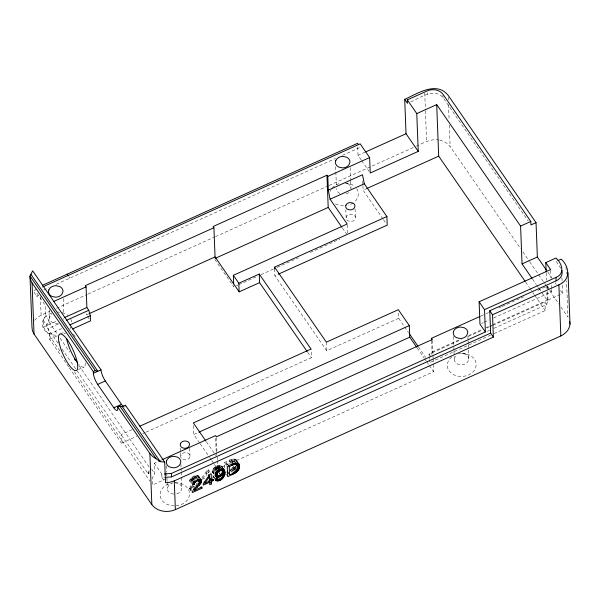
<?xml version="1.0" encoding="UTF-8"?>
<svg xmlns="http://www.w3.org/2000/svg" width="600" height="600" viewBox="0 0 600 600"><rect width="100%" height="100%" fill="white"/><g stroke="black" fill="none" stroke-linecap="round" stroke-linejoin="round"><path stroke-width="0.45" stroke-dasharray="3 2.25" d="M191.28 491.28L189.45 488.64L190.778 485.79L192.6 488.43M213.69 473.947C208.785 469.072 220.373 461.235 222.825 467.925M198.855 477.518C198.097 472.537 189.57 477.525 189.517 481.237L191.34 483.877M197.055 477.69L196.237 476.79C194.138 476.783 191.558 478.222 191.385 480.525L189.517 481.237M58.432 323.355A7.387 5.902 -2.2 0 1 56.55 323.55L52.957 322.793A7.035 5.617 -2.2 0 1 49.53 317.827L50.617 314.962A7.387 5.902 -2.2 0 1 51.81 313.77M63.705 319.29L63.863 318.525M173.745 494.115L170.775 493.418A7.035 5.617 -2.2 0 1 167.355 488.452L168.435 485.588A7.387 5.902 -2.2 0 1 169.635 484.403M181.275 458.077A4.5 3.6 -2.2 0 1 180.727 456.248L181.425 454.41A4.725 3.772 -2.2 0 1 185.505 452.572L187.808 453.06A4.5 3.6 -2.2 0 1 189.998 456.232L189.3 458.07A4.725 3.772 -2.2 0 1 185.22 459.908L182.925 459.42A4.5 3.6 -2.2 0 1 181.988 458.835M181.41 477.518L181.83 488.438L180.75 491.303A7.387 5.902 -2.2 0 1 176.25 493.98M346.132 217.83L346.822 215.993A4.725 3.772 -2.2 0 1 350.91 214.155L353.205 214.642A4.5 3.6 -2.2 0 1 355.403 217.815L354.705 219.653A4.725 3.772 -2.2 0 1 350.625 221.49L348.322 221.002A4.5 3.6 -2.2 0 1 346.132 217.83L345.825 209.798M468.428 350.048L468.772 359.138L467.692 362.01A7.387 5.902 -2.2 0 1 461.31 364.882L457.717 364.125A7.035 5.617 -2.2 0 1 454.298 359.16L455.377 356.295M431.438 354.382L432.06 352.035L431.603 340.125M493.875 328.312L546.713 304.507L547.957 299.812L547.433 286.065L537.202 290.678M219.21 466.56L220.125 467.88C218.993 464.303 213.038 468.607 214.515 471.405M219.915 472.537L219.12 473.82M59.97 350.94L43.477 327.06L43.215 320.183L45.63 315.6L45.24 305.288L36.877 293.175L37.005 296.61L38.73 294.75M58.012 343.275L46.568 326.663L46.5 324.945L48.922 320.362L45.63 315.6M46.568 326.663L48.983 322.08L48.922 320.362M62.002 349.02L148.222 473.88L148.155 472.162L149.363 469.868M148.222 473.88L149.43 471.585M161.1 460.147L154.29 463.215L154.688 473.528L152.265 478.118L152.528 484.987L166.995 478.47M69.907 328.763L71.093 326.655M330.067 191.415L331.237 189.345M202.725 478.507L206.685 472.59L207.593 473.918M201.938 477.84L206.94 470.445L208.417 469.778L210.248 472.418M231.788 471.81L229.958 469.17L232.245 467.947L234.15 465.982L235.972 468.63M231.142 471.585L230.228 470.265L233.542 468.375L235.65 466.192M34.027 290.903L36.33 288.615M34.56 320.257L37.432 317.4L41.123 315.21L49.665 311.355M214.403 478.185L212.843 475.71L214.005 475.11M43.598 290.01L48.675 287.707M56.28 284.257L335.543 158.445M410.783 101.82C419.918 98.085 434.213 87.142 443.077 97.657L528.27 221.077M342.375 155.37L360.315 147.285M361.222 159.968L358.043 155.355L364.778 152.325M56.505 308.272L87.278 294.413M88.133 294.022L214.627 237.022M215.483 236.64L328.305 185.797M329.16 185.415L415.493 146.52M416.347 146.13C423.45 143.047 430.845 138.36 438.945 140.025M43.477 327.06L57.09 320.925M58.148 324.09L47.94 328.695L49.44 334.11L49.635 339.27L68.782 366.99M88.088 314.138L86.385 314.903L86.31 313.08M383.025 219.06L363.105 190.215L365.647 189.067M49.44 334.11L62.205 328.358M60.42 333.87L64.672 331.95M49.635 339.27L58.148 335.43M236.347 285.772L238.042 285.007M238.897 284.625L256.74 276.585M260.985 274.665L273.728 268.928M277.132 267.39L298.373 257.82M310.267 252.458L340.005 239.062M398.482 313.147L398.678 318.3L326.685 350.737L274.897 275.745L277.455 274.59M78.338 369.57L84.3 366.885M132.18 429.645L121.102 434.632L121.433 443.228L136.77 436.32M142.725 433.627L145.282 432.48M146.137 432.097L311.37 357.645L311.04 349.05M199.605 442.935L193.778 434.498L198.045 432.577M480.96 316.02L485.22 314.1M486.067 313.718L488.625 312.562M498.855 307.957L501.412 306.803M502.26 306.42L520.155 298.358M521.01 297.968L523.567 296.82M481.673 323.37L483.375 322.605M484.23 322.222L489.33 319.92M493.59 318L551.467 291.923L551.362 289.125M432.06 352.035L459.33 339.75M468.705 335.528L482.34 329.385M485.745 327.847L491.715 325.155M492.562 324.772L547.957 299.812M538.852 288.248L547.252 300.413L562.567 293.513L562.132 282.36M429.097 355.868L429.037 354.15L461.415 339.555M468.232 336.487L481.868 330.345M486.982 328.035L488.685 327.27M489.54 326.888L492.097 325.733M492.952 325.35L544.935 301.928L546.713 304.507M487.058 331.388L489.615 330.233M490.725 335.093L429.368 362.745L429.263 360.165M494.13 333.555L545.265 310.515L544.935 301.928M224.715 468.06L224.498 462.533C228.202 461.235 235.118 455.737 237.615 461.873M226.605 465.428L226.5 462.847C228.803 462.278 232.657 458.745 234.66 461.603M214.44 464.415L217.62 469.02L433.59 371.7L433.305 364.335M202.23 479.25L205.312 477.855M195.96 484.485L197.572 483.765M189.45 488.64L195.968 485.7M224.888 472.665L226.417 471.982M154.29 463.215L161.828 474.135L163.567 474.015M161.828 474.135L161.962 477.577L164.572 477.39M345.135 182.977L351.57 184.425A14.07 11.235 -2.2 0 1 354.495 186.24M343.493 205.83L339.757 205.447L336.308 204.308A14.07 11.235 -2.2 0 1 334.05 203.002M451.838 356.903A14.775 11.797 -2.2 0 0 449.445 359.28L447.893 362.048L447.278 365.01A14.07 11.235 -2.2 0 0 454.132 374.933L457.575 376.072L461.31 376.462A14.775 11.797 -2.2 0 0 474.075 370.71L475.627 367.942L476.235 364.972A14.07 11.235 -2.2 0 0 469.388 355.05L465.938 353.91L461.76 353.415A7.387 5.902 -2.2 0 0 459.877 353.618M465.938 353.91L462.21 353.528A14.775 11.797 -2.2 0 0 458.445 353.925M57.457 312.015L59.73 312.248M175.275 482.64L179.062 483.03L182.565 484.185A14.295 11.415 -2.2 0 1 189.532 494.265L188.91 497.28L187.328 500.092A15.008 11.985 -2.2 0 1 175.898 505.868M174.817 482.715L178.41 483.472A7.035 5.617 -2.2 0 1 181.83 488.438M174.36 505.935L170.565 505.545L167.062 504.39A14.295 11.415 -2.2 0 1 160.102 494.31L160.725 491.295L162.308 488.482A15.008 11.985 -2.2 0 1 171.45 483.045M345.803 182.977L348.12 183.285M439.838 140.115L443.978 141.488L447.487 143.663L450.135 146.512L520.717 248.737M463.627 353.61L465.353 354.18A7.035 5.617 -2.2 0 1 468.772 359.138M62.123 312.69L64.748 313.56A14.295 11.415 -2.2 0 1 67.725 315.405M213.765 473.257L212.775 472.627M213.03 476.197L214.642 478.155M560.88 268.32L556.125 261.442L556.02 258.862M547.868 272.212L552.067 278.303M555.217 282.862L556.268 284.385M560.467 290.468L562.567 293.513M547.433 286.065L549.952 289.725M550.463 290.46L551.467 291.923M522.84 251.812L529.207 261.038M529.732 261.803L546.188 285.63M546.72 286.403L558.923 304.08M561.045 307.155L567.945 317.145L566.55 280.897M532.545 279.12L536.22 284.438M536.745 285.202L538.327 287.483M525.645 282.105L529.357 287.483M529.882 288.248L534.127 294.39M534.66 295.163L545.265 310.515M361.748 160.733L369.173 171.48M383.543 219.817L386.168 223.612M342.397 228L346.605 234.09M429.037 354.15L430.815 356.73M398.678 318.3L408.592 332.663M418.463 346.957L425.73 357.48M417.165 347.918L424.058 357.892M424.582 358.657L426.173 360.96M426.705 361.733L428.82 364.8M429.353 365.565L433.59 371.7M307.673 352.282L311.37 357.645M214.868 259.507L233.798 286.92L233.737 285.413M236.25 459.885L237.638 462.143M235.485 459.255L237.308 461.895M234.428 458.94L236.715 462.248M233.423 458.947L235.702 462.248M234.045 460.822L234.96 462.143M232.23 459.195L234.06 461.835M232.147 460.507L233.062 461.835M231.12 459.585L233.4 462.893M235.042 465.713L236.415 467.692M231.12 460.815L232.485 462.803M235.028 467.002L236.4 468.982M229.597 460.237L231.877 463.537M234.337 467.715L235.71 469.702M233.55 466.822L235.38 469.47M229.612 461.445L230.978 463.425M232.987 467.385L234.81 470.025M233.542 468.375L234.915 470.355M232.245 467.947L234.075 470.588M232.597 469.02L233.962 471M231.263 468.533L233.085 471.18M231.487 469.65L232.86 471.63M226.5 462.847L227.873 464.827M224.498 462.533L226.327 465.173M206.415 441.832L215.827 455.475M222.877 468.263L221.452 465.945M220.657 465.42L222.48 468.06M225.803 473.993L226.718 475.312M219.577 465.248L221.407 467.888M219.585 466.74L220.5 468.06M218.31 465.412L220.132 468.06M218.76 466.478L219.675 467.805M218.272 466.5L219.645 468.48M217.748 466.62L219.12 468.6M216.923 465.9L218.745 468.548M217.185 466.83L218.55 468.817M216.6 467.138L217.515 468.457M215.97 466.395L217.792 469.035M200.138 443.7L209.145 456.743M209.67 457.515L211.26 459.81M211.792 460.582L213.907 463.65M216.06 467.513L217.425 469.493M215.1 466.965L216.93 469.605M215.558 467.955L216.93 469.935M218.827 472.478L219.735 473.805M215.1 468.457L216.472 470.445M214.327 467.61L216.15 470.257M214.725 468.998L215.632 470.325M213.638 468.338L215.46 470.985M213.075 469.11L214.44 471.09M212.685 469.882L214.507 472.522M212.46 470.647L214.282 473.295M212.407 471.42L213.772 473.4M212.513 472.095L213.877 474.075M212.843 475.71L214.695 478.56M212.04 477.428L212.955 478.748M206.94 470.445L209.22 473.745M68.895 276.803L69.81 278.123M198.57 475.912L199.942 477.9M198.165 475.612L199.538 477.6M197.603 475.433L199.433 478.072M87.412 316.395L89.468 319.373M196.913 475.38L198.743 478.028M196.118 475.485L197.49 477.465M195.218 475.732L196.583 477.72M195.33 476.805L196.702 478.793M194.205 476.138L196.485 479.445M194.205 477.188L195.577 479.168M193.208 476.632L195.03 479.28M193.028 477.855L194.4 479.835M192.315 477.18L194.145 479.82M196.433 483.045L197.347 484.365M192.548 478.245L193.913 480.225M191.542 477.765L193.5 480.653M191.79 479.123L192.705 480.442M190.875 478.403L192.697 481.05M191.558 479.58L192.93 481.567M190.335 479.07L192.157 481.717M189.922 479.768L192.21 483.075M189.653 480.487L191.475 483.135M193.125 485.947L194.04 487.268M192.667 485.94L193.575 487.268M191.925 486.3L192.84 487.627M190.087 486.78L191.917 489.42M189.63 487.68L191.46 490.32M189.48 488.175L191.303 490.822M33.96 292.207L37.005 296.61M161.962 477.577L164.498 481.245M151.605 469.065L154.688 473.528M48.983 322.08L57.502 334.41M60.165 338.265L69.742 352.14M78.787 365.243L149.04 466.98M43.215 320.183L46.5 324.945M148.155 472.162L149.183 473.647M74.332 371.737L149.865 481.132M69.315 367.763L121.433 443.228M236.722 460.822L236.917 462.037M561.952 277.718L562.095 281.438M546.18 272.745L546.465 280.125M546.72 286.575L546.787 288.42M546.93 292.11L547.252 300.413M442.972 95.078L443.077 97.657M427.312 92.602L427.38 94.328M566.018 266.955L566.265 273.457M550.65 270.51L550.935 277.957M551.22 285.405L551.325 288.195M467.903 336.397L468.037 340.035M468.075 340.95L468.18 343.68M468.217 344.587L468.39 349.132M448.252 97.222L448.357 100.012M448.537 104.663L449.107 119.542M449.317 125.123L450.135 146.512M453.42 336.42L453.803 346.425M453.84 347.34L453.945 350.062M453.982 350.978L454.155 355.522M454.192 356.43L454.298 359.16M424.748 93.15L425.393 109.89M425.423 110.82L426.6 141.51M432.39 340.403L432.915 354.21M432.952 355.132L433.058 357.892M433.095 358.815L433.275 363.42M429.135 356.73L429.232 359.303M362.752 181.118L362.895 184.755M362.925 185.67L363.105 190.215M357.72 147.023L358.043 155.355M355.058 208.897L355.403 217.815M350.153 167.595L350.64 180.322M350.678 181.238L350.955 188.512A7.035 5.617 -2.2 0 0 347.528 183.547M347.243 224.91L347.55 232.935M335.64 166.703L336.337 184.89M326.355 342.15L326.685 350.737M274.635 268.868L274.897 275.745M216.413 437.722L216.945 451.53M217.155 457.05L217.267 459.81M217.298 460.732L217.62 469.02M215.663 438.3L216.18 451.748M216.21 452.64L216.315 455.332M208.417 469.778L208.575 473.88M206.685 472.59L206.82 476.25M193.44 425.572L193.778 434.498M189.69 448.2L189.998 456.232M180.42 448.215L180.555 451.785M180.593 452.678L180.727 456.248M180.892 463.875L181.028 467.513M181.065 468.428L181.17 471.15M181.2 472.065L181.38 476.61M166.477 465.72L166.725 472.088M166.762 472.995L167.07 481.178M167.108 482.092L167.355 488.452M63.278 298.71L63.84 313.26M49.222 309.645L49.53 317.827M40.402 296.64L41.123 315.21M85.35 362.73A20.003 5.445 65.7 0 1 78.69 364.058M73.312 334.185A20.003 5.445 65.7 0 1 75.3 336.817M125.31 406.283A8.572 2.333 65.7 0 1 124.335 407.055M171.165 483.487A7.387 5.902 -2.2 0 1 172.935 482.91M51.427 313.028A15.008 11.985 -2.2 0 0 44.49 317.858L42.907 320.67L42.285 323.685A14.295 11.415 -2.2 0 0 49.245 333.765L52.748 334.92L56.543 335.31A15.008 11.985 -2.2 0 0 58.08 335.243M70.762 319.185A14.295 11.415 -2.2 0 1 71.648 322.118M339.9 193.493A7.035 5.617 -2.2 0 1 336.472 188.528M348.675 192.57A7.387 5.902 -2.2 0 1 345.375 194.055M65.588 332.895A15.008 11.985 -2.2 0 1 63.96 333.743M356.707 188.618A14.07 11.235 -2.2 0 1 358.418 194.347L357.81 197.31L356.257 200.077A14.775 11.797 -2.2 0 1 353.858 202.455M332.153 188.017A14.775 11.797 -2.2 0 1 340.627 183.292M353.153 202.972A14.775 11.797 -2.2 0 1 348.165 205.215"/><path stroke-width="0.9" d="M222.097 470.332L222.188 468.518M223.125 473.805C223.395 476.632 221.123 479.558 218.22 479.625L217.327 478.778L215.587 479.678C220.425 484.86 229.778 471.353 222.322 469.215C211.785 469.643 214.695 483.847 223.125 473.805L222.218 472.485M229.538 474.555L229.245 466.808C241.605 458.827 238.808 473.775 229.538 474.555L227.257 471.248M239.603 467.138C240.27 459.428 230.265 464.685 227.243 466.493L227.632 476.632C232.028 474.51 238.642 472.853 239.603 467.138L236.865 463.17L236.603 464.257L239.34 468.225M217.05 474.045C217.132 477.9 223.29 474.607 222.847 471.855C221.962 468.638 217.282 471.735 217.05 474.045L215.678 472.065M194.67 490.268C195.862 487.26 204.51 482.67 200.347 479.393C196.95 479.393 192.885 481.62 192.255 485.197L194.13 484.493C194.295 482.19 196.875 480.75 198.975 480.757L199.792 481.658C198.608 486.06 193.103 488.07 192.188 492.6L201.968 488.197L201.923 487.005L194.67 490.268L193.755 488.947M557.827 260.67L561.232 259.14C569.707 267.022 570.803 279.862 558.885 284.827L492.51 314.752L493.388 337.095L174.27 480.862L170.025 482.243L165.51 482.715L164.722 462.097L125.4 405.15L122.227 406.582L119.73 405.96L117.675 406.89L117.743 408.607A8.572 2.333 65.7 0 1 113.835 407.805L97.665 384.397A8.572 2.333 65.7 0 1 93.36 373.29L93.293 371.572L32.055 282.892L30.45 279.577L30 276.015L32.662 270.847L101.017 369.84A8.572 2.333 65.7 0 0 105.323 380.947L121.493 404.355A8.572 2.333 65.7 0 0 123.517 406.643M568.043 272.903L570 324.022C569.632 329.438 565.59 333.743 560.842 335.955L175.38 509.64C167.558 513.037 157.185 511.74 151.845 504.638L34.02 334.013L32.415 330.697L31.965 327.135L30 276.015L95.34 370.642L97.845 371.265L30.795 274.17M204.053 481.897L204.968 483.217L209.423 476.558L208.507 475.237M164.438 473.955L171.398 473.452L485.385 331.972L484.537 309.63L556.005 277.425C565.41 273.638 561.96 263.37 555.99 258.007L545.79 262.597L546.15 271.822M493.388 337.095L490.643 333.127L489.772 310.77L556.148 280.86C560.048 279.165 563.197 274.905 561.945 270.532M42.547 285.278L357.577 143.317L358.493 144.637M42.623 286.957L360.188 143.865L369.638 157.553L370.237 173.017L418.23 151.395L406.035 133.733L404.715 99.337C417.202 93.727 436.5 80.685 448.178 95.363L536.04 222.638L537.36 257.002L546.293 269.933M404.715 99.337L407.46 103.32L407.325 99.877L427.252 90.877C432.465 88.62 439.38 89.483 442.942 94.215L530.805 221.49L530.933 224.94L536.04 222.638M418.23 151.395L416.775 113.58L436.702 104.602L520.59 226.095L522.045 263.91L532.02 278.355M365.618 151.942L406.035 133.733M233.678 283.913L233.347 275.317L347.205 224.017L330.082 199.215L328.312 190.163L327.788 176.415L326.962 175.222L213.105 226.522L213.923 227.715L215.048 256.928L239.16 291.847L259.582 282.645L259.252 274.05L238.83 283.252L239.16 291.847M213.923 227.715L85.26 285.69L86.085 286.882L86.873 307.5L88.793 310.282L90.293 315.705L90.495 320.858L72.615 328.913M327.788 176.415L369.638 157.553M53.745 301.455L86.085 286.882M328.312 190.163L362.513 174.75L364.282 183.803L386.888 216.54L387.217 225.135L278.303 274.207M64.748 317.475L86.873 307.5M330.082 199.215L364.282 183.803M66.66 320.25L88.793 310.282M88.942 313.755L215.048 256.928M366.502 188.685L438.683 156.157L436.702 104.602M215.19 258.36L328.2 207.442L326.962 175.222M69.87 324.907L90.293 315.705M274.635 268.868L274.567 267.15L386.888 216.54M93.293 371.572L95.34 370.642M93.36 373.29L101.017 369.84M97.665 384.397L105.323 380.947M113.835 407.805L121.493 404.355M520.59 226.095L530.805 221.49M139.845 426.188L311.04 349.05L259.252 274.05M522.045 263.91L537.36 257.002M274.567 267.15L326.355 342.15L398.347 309.705L409.305 325.582L193.335 422.895L205.89 441.075M485.385 331.972L479.97 324.135L479.123 301.793L550.612 269.58L545.79 262.597M198.9 432.188L409.755 337.178L409.305 325.582M161.947 459.765L215.558 435.607L216.382 436.8L432.353 339.48L431.528 338.288L480.105 316.403M165.442 477.33L171.532 476.895L490.643 333.127M204.968 483.217L209.595 481.132L209.423 476.558M209.13 477.007L211.41 480.315L213.413 479.415L213.45 480.555L211.455 481.455L211.553 483.877L209.73 484.695L209.64 482.272L208.725 480.945M209.64 482.272L203.228 485.16L203.183 484.02L209.678 474.412L211.163 473.745L211.41 480.315M216.022 473.107L215.205 473.303L217.942 477.27M117.675 406.89L149.88 453.518L152.528 456.368L160.245 461.632L164.722 462.097M407.325 99.877L416.775 113.58M438.683 156.157L525.112 281.332M479.123 301.793L484.537 309.63M328.2 207.442L341.873 227.243M409.635 334.17L417.945 346.2M409.755 337.178L416.64 347.153M259.582 282.645L307.14 351.517M233.347 275.317L238.83 283.252M238.095 462.803L239.46 464.783M237.375 462.697L239.655 465.998M235.417 462.803L237.397 465.57M236.73 465.57L237.638 466.89M234.998 463.132L235.913 464.452M237.097 466.597L238.928 469.245M233.978 463.155L234.892 464.475M237.48 468.832L238.395 470.153M232.942 463.463L233.858 464.783M236.858 469.65L237.765 470.97M236.167 470.362L237.083 471.683M231.435 464.085L232.35 465.412M235.373 471.022L236.288 472.342M234.42 471.668L235.335 472.987M233.317 472.298L234.225 473.618M228.33 465.487L229.245 466.808M232.05 472.905L232.965 474.232M223.282 468.592L224.49 470.34M223.335 468.923L224.708 470.91M222.645 469.178L224.925 472.485M224.835 474.3L220.958 468.72L222.772 471.368M221.025 469.207L222.847 471.855M220.59 469.125L221.505 470.445M222.142 472.553L224.43 475.86M219.577 469.26L220.485 470.588M219.007 469.478L219.923 470.798M221.587 473.317L222.502 474.638M222.33 475.23L223.702 477.217M218.423 469.785L219.337 471.105M220.763 474.12L221.678 475.44M217.882 470.153L218.798 471.48M222.308 476.52L223.222 477.84M217.388 470.595L218.295 471.915M221.752 477.112L222.667 478.433M219.795 474.84L220.702 476.16M216.93 471.105L217.837 472.425M221.13 477.66L222.038 478.987M216.09 470.985L217.462 472.965M218.737 475.41L219.645 476.73M216.285 472.185L217.2 473.505M216.555 473.79L217.47 475.118M215.64 472.605L218.76 477.075M215.715 472.972L217.538 475.62M219.712 478.605L220.627 479.925M215.715 473.04L217.26 475.373M218.925 478.995L219.84 480.322M214.913 474.015L217.192 477.315M215.138 475.237L216.51 477.217M217.305 478.298L219.007 480.653M215.017 475.658L215.933 476.978M216.428 478.222L218.257 480.862M216.21 478.98L217.575 480.96M215.61 478.957L216.975 480.938M215.1 478.815L216.472 480.795M215.153 479.22L216.067 480.54M212.542 479.228L213.45 480.555M209.175 478.147L211.455 481.455M67.073 274.155L67.988 275.475M209.265 480.577L211.553 483.877M200.647 478.98L201.562 480.3M200.295 478.86L201.66 480.84M199.77 478.845L201.593 481.485M199.065 478.897L201.345 482.205M199.575 481.058L198.21 479.077L200.888 483.022M198.428 479.67L199.792 481.658M197.603 478.77L198.975 480.757M198.697 481.155L199.612 482.475M197.16 479.452L198.075 480.772M198.817 482.002L200.19 483.982M201.053 486.877L201.968 488.197M198.18 483.938L199.095 485.257M194.37 480.885L195.285 482.213M193.95 481.312L194.865 482.64M196.545 485.707L197.46 487.028M193.62 481.77L194.535 483.09M193.388 482.228L194.295 483.548M192.757 482.505L194.13 484.493M194.498 487.928L195.405 489.248M122.227 406.582L160.245 461.632M119.73 405.96L156.038 458.543M74.535 359.077L75.6 360.615M489.772 310.77L492.51 314.752M569.662 321.353L570 324.022M556.005 277.425L556.148 280.86M558.885 284.827L560.842 335.955M431.528 338.288L431.603 340.125M208.612 474.705L208.673 476.347M174.27 480.862L175.38 509.64M171.398 473.452L171.532 476.895M149.88 453.518L151.845 504.638M32.055 282.892L34.02 334.013M77.722 362.903A20.003 5.445 65.7 0 1 66.615 338.543M48.825 289.965L48.517 291.45A7.035 5.617 -2.2 0 0 51.945 296.415L55.537 297.173A7.387 5.902 -2.2 0 0 61.92 294.3L63 291.428A7.035 5.617 -2.2 0 0 59.573 286.47L55.988 285.705A7.387 5.902 -2.2 0 0 49.605 288.585L48.825 289.965M166.642 460.597L166.343 462.075A7.035 5.617 -2.2 0 0 169.762 467.04L173.355 467.805A7.387 5.902 -2.2 0 0 179.738 464.925L180.817 462.06A7.035 5.617 -2.2 0 0 177.398 457.095L173.805 456.338A7.387 5.902 -2.2 0 0 167.422 459.21L166.642 460.597M180.48 443.7L180.285 444.645A4.5 3.6 -2.2 0 0 182.475 447.825L184.77 448.312A4.725 3.772 -2.2 0 0 188.858 446.467L189.547 444.63A4.5 3.6 -2.2 0 0 187.358 441.457L185.062 440.97A4.725 3.772 -2.2 0 0 180.975 442.808L180.48 443.7M335.767 160.672L335.46 162.157A7.035 5.617 -2.2 0 0 338.888 167.115L342.48 167.88A7.387 5.902 -2.2 0 0 348.855 165L349.942 162.135A7.035 5.617 -2.2 0 0 346.515 157.178L342.93 156.413A7.387 5.902 -2.2 0 0 336.548 159.285L335.767 160.672M345.885 205.282L345.69 206.228A4.5 3.6 -2.2 0 0 347.88 209.407L350.175 209.895A4.725 3.772 -2.2 0 0 354.263 208.05L354.952 206.22A4.5 3.6 -2.2 0 0 352.763 203.04L350.468 202.553A4.725 3.772 -2.2 0 0 346.38 204.397L345.885 205.282M453.585 331.298L453.285 332.782A7.035 5.617 -2.2 0 0 456.705 337.74L460.298 338.505A7.387 5.902 -2.2 0 0 466.68 335.632L467.76 332.76A7.035 5.617 -2.2 0 0 464.34 327.803L460.748 327.038A7.387 5.902 -2.2 0 0 454.365 329.918L453.585 331.298M58.957 341.993A20.003 5.445 65.7 0 0 75.21 370.62A20.003 5.445 65.7 0 0 70.14 344.272A20.003 5.445 65.7 0 0 58.957 341.993"/></g></svg>
